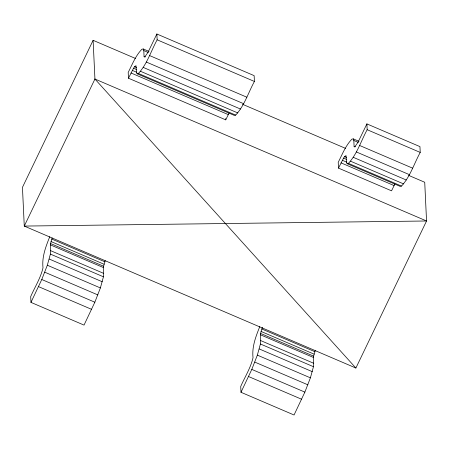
<?xml version="1.0" encoding="UTF-8"?>
<svg xmlns="http://www.w3.org/2000/svg" width="449" height="449" viewBox="0 0 449 449"><rect width="100%" height="100%" fill="white"/><g stroke="black" fill="none" stroke-linecap="round" stroke-linejoin="round"><path stroke-width="0.67" d="M105.24 260.667L103.607 266.24L103.444 276.803L100.385 287.938L94.846 302.216L84.025 325.098L30.964 302.385L41.785 279.508L47.325 265.23L50.389 254.095L50.552 243.526L52.179 237.953M315.26 350.568L313.632 356.136L313.469 366.704L310.405 377.839L304.871 392.117L294.05 414.999L240.99 392.286L251.81 369.404L257.35 355.131L260.409 343.996L260.572 333.427L262.407 327.299M49.766 236.696C45.804 246.591 41.779 256.968 43.003 267.806C40.64 278.038 34.854 287.051 30.695 296.576L30.964 302.385M259.791 326.597C255.823 336.486 251.799 346.869 253.028 357.707C250.66 367.939 244.873 376.952 240.715 386.477L240.99 392.286M135.609 58.51L93.111 40.315L22.45 187.362L24.274 226.077L355.889 368.028L426.55 220.987L424.726 182.266L408.624 175.374M128.47 78.216L133.544 68.231L134.616 66.671L136.008 65.689L136.496 72.143L137.046 73.754L234.322 115.393L235.691 115.101C244.475 105.582 248.303 92.634 254.415 81.449L254.145 75.64L156.869 34.001L147.985 52.342L144.836 56.916L144.286 57.034L144.067 56.389L143.792 50.58L143.248 48.969L141.878 49.255C135.559 55.743 132.27 64.465 128.195 72.407L128.47 78.216L225.746 119.855L229.057 113.053M137.046 73.754L138.415 73.462C147.199 63.943 151.027 50.995 157.144 39.809L156.869 34.001M338.495 168.117L343.564 158.132L344.641 156.572L346.027 155.59L346.521 162.044L347.071 163.655L400.126 186.363L401.496 186.077C410.285 176.558 414.113 163.604 420.225 152.424L419.95 146.615L366.895 123.902L358.01 142.243L354.862 146.817L354.312 146.93L354.093 146.29L353.818 140.481L353.268 138.87L351.898 139.156C345.584 145.644 342.295 154.366 338.22 162.308L338.495 168.117L391.55 190.831L394.862 184.023M347.071 163.655L348.441 163.363C357.224 153.844 361.052 140.896 367.164 129.71L366.895 123.902M157.144 39.809L254.415 81.449M367.164 129.71L420.225 152.424M143.248 48.969L149.046 51.45M353.268 138.87L359.02 141.334M143.792 50.58L148.305 52.511M353.818 140.481L358.291 142.395M149.573 55.564L246.843 97.203M359.593 145.465L412.653 168.179M144.067 56.389L145.358 56.939M354.093 146.29L355.372 146.834M146.29 62.029L243.566 103.668M356.315 151.93L409.37 174.644M242.499 104.263L345.522 148.361M143.203 67.395L240.479 109.034M353.223 157.296L406.283 180.01M134.616 66.671L136.552 67.502M344.641 156.572L346.555 157.391M133.544 68.231L136.765 69.612M343.564 158.132L346.763 159.502M140.515 71.296L237.79 112.935M350.54 161.197L403.6 183.91M132.309 70.381L136.816 72.311M342.329 160.282L346.808 162.196M138.415 73.462L235.691 115.101M348.441 163.363L401.496 186.077M130.996 72.968L228.266 114.602M341.016 162.864L394.076 185.577M51.775 239.07L104.83 261.784M261.795 328.971L314.856 351.685M51.012 241.545L104.067 264.253M261.032 331.441L314.092 354.154M50.552 243.526L103.607 266.24M260.572 333.427L313.632 356.136M50.423 244.885L103.483 267.598M260.448 334.786L313.509 357.499M50.698 250.694L103.758 273.407M260.723 340.595L313.778 363.303M50.389 254.095L103.444 276.803M260.409 343.996L313.469 366.704M49.238 259.051L102.293 281.764M259.258 348.952L312.319 371.665M47.325 265.23L100.385 287.938M257.35 355.131L310.405 377.839M44.788 272.206L97.843 294.92M254.808 362.107L307.868 384.815M41.785 279.508L94.846 302.216M251.81 369.404L304.871 392.117M38.535 286.63L91.596 309.344M248.561 376.531L301.621 399.245M355.889 368.028L94.935 79.035L93.111 40.315M225.684 118.564L225.746 119.855M94.935 79.035L24.274 226.077L426.55 220.987L94.935 79.035"/></g></svg>
